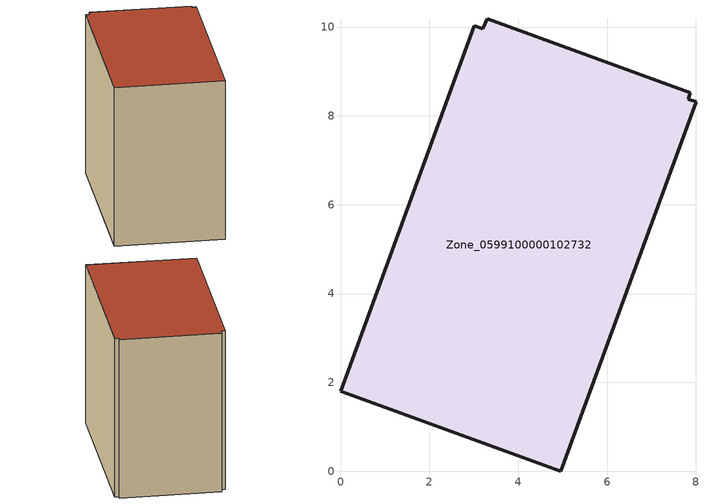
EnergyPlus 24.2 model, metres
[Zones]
Zone_0599100000102732
 floor ground (C_G): 7.87,8.52 7.82,8.38 8,8.31 4.96,0 0,1.81 3.01,10.03 3.2,9.96 3.3,10.19 z3.39
 wall outside (C_F): 7.87,8.52 3.3,10.19 3.2,9.96 3.01,10.03 0,1.81 4.96,0 8,8.31 7.82,8.38 7.87,8.52 z3.39:11.47
 roof outside (C_R): 7.82,8.38 7.87,8.52 3.3,10.19 3.2,9.96 3.01,10.03 0,1.81 4.96,0 8,8.31 z11.47
[BUILDING]
Pand.0599100000102732: North Axis=0; Terrain=City; Loads Convergence Tolerance Value=0.04; Temperature Convergence Tolerance Value=0.4; Solar Distribution=FullExterior; Maximum Number of Warmup Days=25; Minimum Number of Warmup Days=1
[Site:Location]
Rotterdam.The.Hague.AP_ZH_NLD Design_Conditions: Latitude=51.96; Longitude=4.45; Time Zone=1; Elevation=-4.5
[SITE:GROUNDTEMPERATURE:BUILDINGSURFACE]
18, 18, 18, 18, 18, 18, 18, 18, 18, 18, 18, 18
[MATERIAL] Thermal Absorptance=0.9; Solar Absorptance=0.7; Visible Absorptance=0.7
Name | Roughness | Thickness | Conductivity | Density | Specific Heat
G.TI.1946-1964 | MediumSmooth | 0.15 | 1 | 540 | 1210
F.TI.1946-1964 | Rough | 0.3 | 0.857143 | 1920 | 840
R.TI.1946-1964 | MediumRough | 0.2 | 0.277778 | 1500 | 1000
[CONSTRUCTION]
C_G: G.TI.1946-1964
C_F: F.TI.1946-1964
C_R: R.TI.1946-1964
[ZONE]
Zone_0599100000102732: Type=1; Multiplier=1; Ceiling Height=Autocalculate; Volume=Autocalculate; Floor Area=autocalculate; Part of Total Floor Area=Yes
[ZONEINFILTRATION:DESIGNFLOWRATE]
Infil_Zone_0599100000102732: Zone or ZoneList or Space or SpaceList=Zone_0599100000102732; Schedule=AlwaysOn; Design Flow Rate Calculation Method=Flow/Area; Flow Rate per Floor Area=0.003; Constant Term Coefficient=1; Temperature Term Coefficient=0; Velocity Term Coefficient=0; Velocity Squared Term Coefficient=0
[HVACTEMPLATE:ZONE:IDEALLOADSAIRSYSTEM]
Zone_0599100000102732: Maximum Heating Supply Air Temperature=50; Minimum Cooling Supply Air Temperature=13; Maximum Heating Supply Air Humidity Ratio=0.0156; Minimum Cooling Supply Air Humidity Ratio=0.0077; Heating Limit=NoLimit; Cooling Limit=NoLimit; Dehumidification Control Type=ConstantSensibleHeatRatio; Cooling Sensible Heat Ratio=0.7; Dehumidification Setpoint=60; Humidification Control Type=None; Humidification Setpoint=30; Outdoor Air Method=None; Outdoor Air Flow Rate per Person=0.00944; Outdoor Air Flow Rate per Zone Floor Area=0; Outdoor Air Flow Rate per Zone=0; Demand Controlled Ventilation Type=None; Outdoor Air Economizer Type=NoEconomizer; Heat Recovery Type=None; Sensible Heat Recovery Effectiveness=0.7; Latent Heat Recovery Effectiveness=0.65
[ZONECONTROL:THERMOSTAT]
ThermostatControl_Zone_0599100000102732: Zone or ZoneList=Zone_0599100000102732; Control Type Schedule=DualSetpointControlType; Control 1=Thermostat_Zone_0599100000102732; Temperature Difference Between Cutout And Setpoint=0
[THERMOSTATSETPOINT:DUALSETPOINT]
Thermostat_Zone_0599100000102732: Heating Setpoint Temperature Schedule=HeatingSetpoint_Zone_0599100000102732; Cooling Setpoint Temperature Schedule=CoolingSetpoint_Zone_0599100000102732
[SCHEDULE:COMPACT]
HeatingSetpoint_Zone_0599100000102732: Through: 12/31, For: AllDays, Until: 24:00, 21
CoolingSetpoint_Zone_0599100000102732: Through: 12/31, For: AllDays, Until: 24:00, 24
DualSetpointControlType: Through: 12/31, For: AllDays, Until: 24:00, 4
AlwaysOn: Through: 12/31, For: AllDays, Until: 24:00, 1
